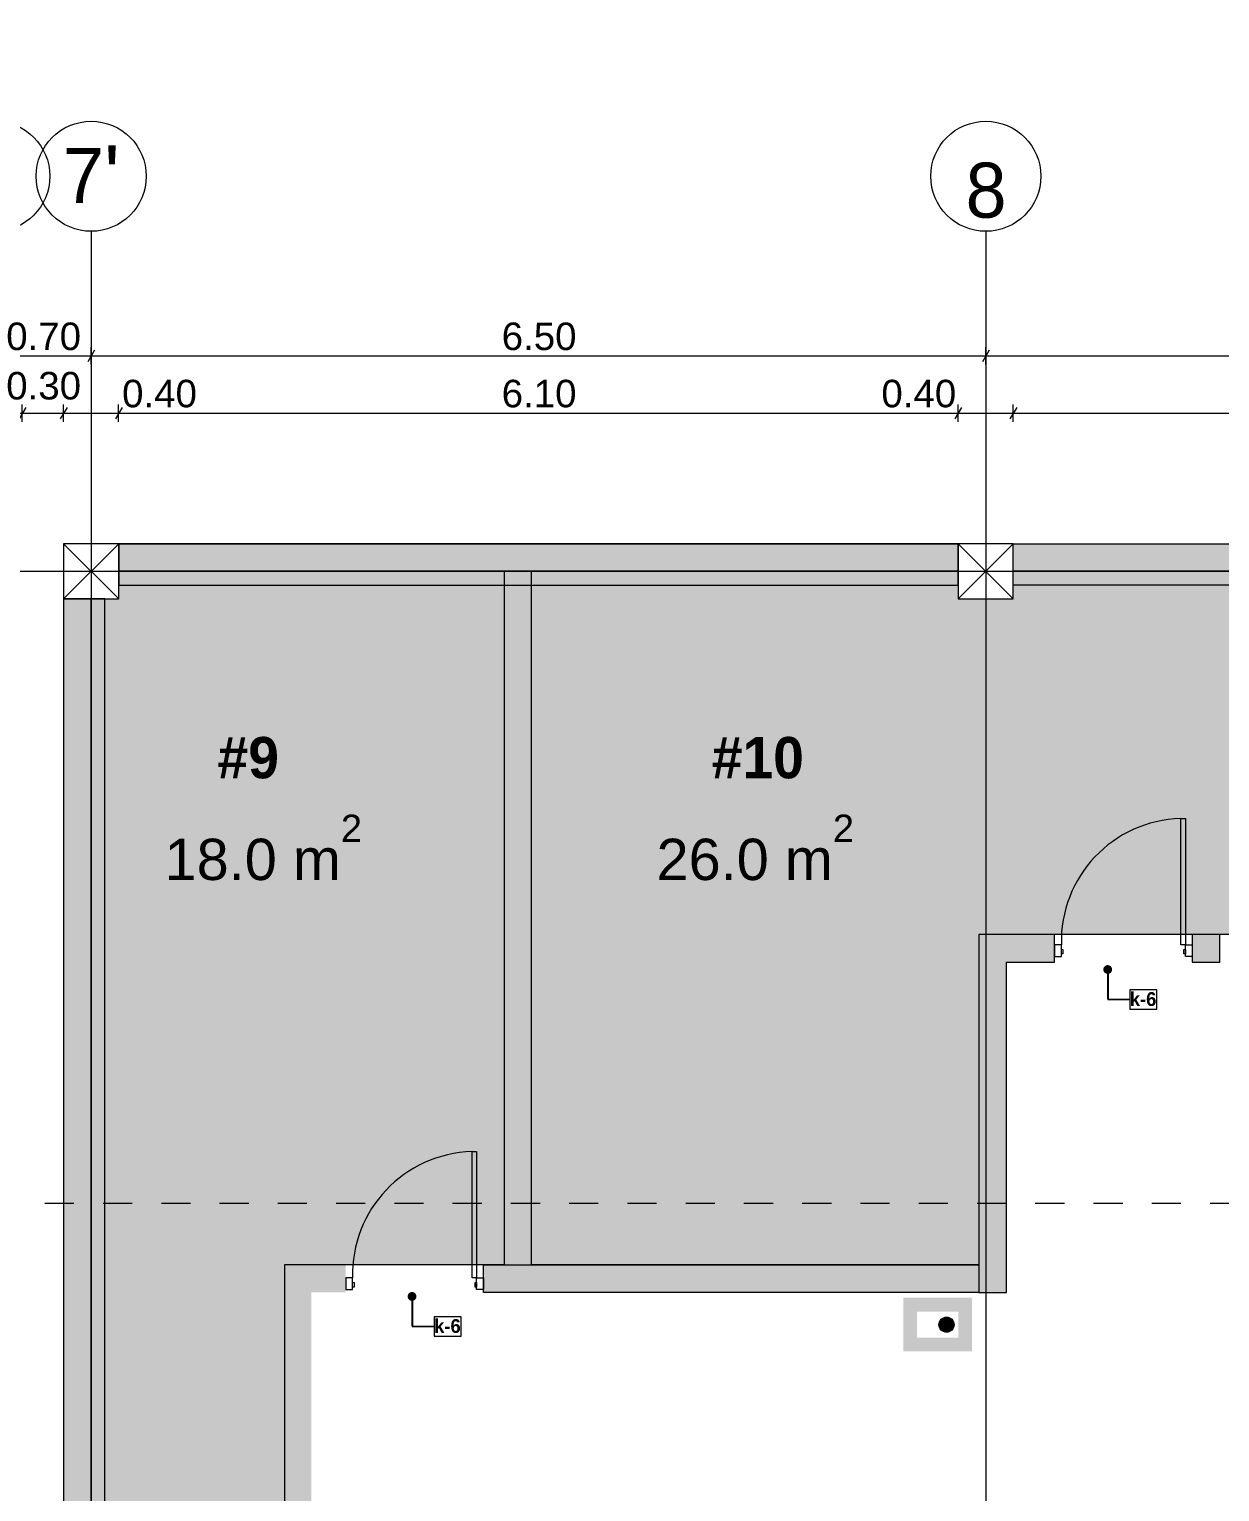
# Model space of a CAD drawing. Header units: millimetres. Extents: x 475206255 to 476720147, y 4620882299 to 4621447368.
# Drawn here: x 475274569 to 475283219, y 4620948635 to 4620959263 of the extents above; entities that cross this region are included whole.
import ezdxf

# ---------------------------------------------------------------- set-up
doc = ezdxf.new("R2010")
doc.units = ezdxf.units.MM
doc.header["$MEASUREMENT"] = 0
doc.set_wipeout_variables(frame=1)
doc.linetypes.add('Dashed', pattern=[423.333333, 211.666667, -211.666667])
for name, color, linetype, lineweight in [('0_Pen_No__42_Pen_No__250_Pen_No__5', 5, 'Continuous', 0), ('2D Drafting - General_Pen_No__1_Pen_No__7', 7, 'Continuous', 0), ('2D Drafting - General_Pen_No__1_Pen_No__7_Pen_No__7', 7, 'Continuous', 0), ('2D Drafting - General_Pen_No__250_Pen_No__7_Pen_No__154', 154, 'Continuous', 0), ('2D Drafting - General_Pen_No__250_Pen_No__7_Pen_No__250', 7, 'Continuous', 0), ('2D Drafting - General_Pen_No__250_Pen_No__7_Pen_No__7', 7, 'Continuous', 0), ('Annotation - Text_Pen_No__7_Pen_No__235', 235, 'Continuous', 0), ('Annotation - Text_Pen_No__7_Pen_No__5', 5, 'Continuous', 0), ('Doors_Pen_No__7_Pen_No__7_Pen_No__7', 7, 'Continuous', 0), ('G-Anno-Nplt_Pen_No__4', 7, 'Continuous', 0), ('G-Anno-Nplt_Pen_No__7', 7, 'Continuous', 0), ('New_Annotation - Label_Pen_No__1', 1, 'Continuous', 0), ('New_G-Anno-Nplt_Pen_No__4', 7, 'Continuous', 0), ('New_G-Anno-Nplt_Pen_No__8', 8, 'Continuous', 0), ('New_shenobebi_Pen_No__1', 1, 'Continuous', 0), ('shaxtebi da milebi_Pen_No__1_Pen_No__1_Pen_No__1', 1, 'Continuous', 0), ('zoma_Pen_No__1', 1, 'Continuous', 0), ('zoma_Pen_No__142', 142, 'Continuous', 0), ('zoma_Pen_No__5_Pen_No__5', 5, 'Continuous', 0)]:
    doc.layers.add(name, color=color, linetype=linetype, lineweight=lineweight)
doc.layers.add('zoma', color=7, linetype='Continuous')
doc.styles.add('GENERATED_STYLE_1', font='arial.ttf')
doc.styles.add('GENERATED_STYLE_2', font='arial.ttf')
doc.styles.add('GENERATED_STYLE_4', font='ACADMTAV.TTF')
doc.styles.add('GENERATED_STYLE_5', font='')
doc.styles.add('GENERATED_STYLE_8', font='')
doc.styles.get('GENERATED_STYLE_5').set_extended_font_data('Avaza', bold=True)
doc.styles.get('GENERATED_STYLE_8').set_extended_font_data('AcadMtavr', bold=True)
doc.dimstyles.new('GENERATED_STYLE__10', dxfattribs={"dimtxt": 500, "dimasz": 228, "dimexe": 0.18, "dimexo": 3, "dimgap": 0, "dimtad": 1, "dimlfac": 0.001, "dimzin": 0, "dimdsep": 46, "dimtxsty": 'GENERATED_STYLE_2', "dimblk": 'ARROWHEAD_2', "dimblk1": 'ARROWHEAD_2', "dimblk2": 'ARROWHEAD_2', "dimcen": 0.09, "dimclrd": 1, "dimclre": 1, "dimclrt": 1, "dimadec": 0, "dimazin": 0, "dimtfac": 1, "dimtdec": 4, "dimtmove": 0, "dimatfit": 3, "dimfxl": 1, "dimtolj": 1, "dimtzin": 0, "dimarcsym": 0})
doc.dimstyles.new('GENERATED_STYLE__25', dxfattribs={"dimtxt": 200, "dimasz": 64.421331, "dimexe": 0.18, "dimexo": 3, "dimgap": 0, "dimtad": 1, "dimtih": 1, "dimtoh": 1, "dimlfac": 0.001, "dimzin": 0, "dimdsep": 46, "dimtxsty": 'GENERATED_STYLE_2', "dimblk": 'ARROWHEAD_2', "dimblk1": 'ARROWHEAD_2', "dimblk2": 'ARROWHEAD_2', "dimcen": 0.09, "dimclrd": 142, "dimclre": 142, "dimclrt": 142, "dimadec": 0, "dimazin": 0, "dimtfac": 1, "dimtdec": 4, "dimtmove": 2, "dimatfit": 3, "dimfxl": 1, "dimtolj": 1, "dimtzin": 0, "dimarcsym": 0})
doc.dimstyles.new('GENERATED_STYLE__3', dxfattribs={"dimtxt": 200, "dimasz": 64.421331, "dimexe": 0.18, "dimexo": 3, "dimgap": 0, "dimtad": 1, "dimtih": 1, "dimtoh": 1, "dimlfac": 0.001, "dimzin": 0, "dimdsep": 46, "dimtxsty": 'GENERATED_STYLE_2', "dimblk": 'ARROWHEAD_2', "dimblk1": 'ARROWHEAD_2', "dimblk2": 'ARROWHEAD_2', "dimcen": 0.09, "dimclrd": 142, "dimclre": 142, "dimclrt": 142, "dimadec": 0, "dimazin": 0, "dimtfac": 1, "dimtdec": 4, "dimtmove": 0, "dimatfit": 3, "dimfxl": 1, "dimtolj": 1, "dimtzin": 0, "dimarcsym": 0})
doc.dimstyles.new('GENERATED_STYLE__33', dxfattribs={"dimtxt": 0.18, "dimasz": 127.68, "dimexe": 0.18, "dimexo": 0.0625, "dimgap": 0, "dimtad": 0, "dimtih": 1, "dimtoh": 1, "dimdec": 4, "dimzin": 0, "dimdsep": 46, "dimcen": 0.09, "dimadec": 0, "dimazin": 0, "dimtfac": 1, "dimtdec": 4, "dimtmove": 0, "dimatfit": 3, "dimldrblk": 'ARROWHEAD_11', "dimfxl": 1, "dimtolj": 1, "dimtzin": 0, "dimarcsym": 0})
doc.dimstyles.new('GENERATED_STYLE__9', dxfattribs={"dimtxt": 200, "dimasz": 64.421331, "dimexe": 0.18, "dimexo": 3, "dimgap": 0, "dimtad": 1, "dimlfac": 0.001, "dimzin": 0, "dimdsep": 46, "dimtxsty": 'GENERATED_STYLE_2', "dimblk": 'ARROWHEAD_2', "dimblk1": 'ARROWHEAD_2', "dimblk2": 'ARROWHEAD_2', "dimcen": 0.09, "dimclrd": 142, "dimclre": 142, "dimclrt": 142, "dimadec": 0, "dimazin": 0, "dimtfac": 1, "dimtdec": 4, "dimtmove": 0, "dimatfit": 3, "dimfxl": 1, "dimtolj": 1, "dimtzin": 0, "dimarcsym": 0})

# ---------------------------------------------------------------- blocks, each defined once
blk = doc.blocks.new('*D1100', base_point=(475826096, 4621095193))
at = {"layer": 'zoma_Pen_No__142', "color": 142, "linetype": 'Continuous', "lineweight": 0, "transparency": 16777216}
for p, q in [((475274144, 4620956515), (475274095, 4620956431)), ((475274119, 4620956410), (475274119, 4620956537)), ((475274544, 4620956515), (475274495, 4620956431)), ((475274519, 4620956410), (475274519, 4620956537)), ((475274119, 4620956473), (475274519, 4620956473))]:
    blk.add_line(p, q, dxfattribs=at)
at = {"layer": 'zoma_Pen_No__142', "color": 142, "lineweight": 0, "transparency": 16777216, "insert": (475274402, 4620956570), "char_height": 200, "attachment_point": 7, "style": 'GENERATED_STYLE_2'}
blk.add_mtext('\\A1;{\\pql;\\fArial|b0|i0|c204|p0;\\W1.000000;0.30}', dxfattribs=at)
blk = doc.blocks.new('ARROWHEAD_2')
at = {"color": 0, "linetype": 'Continuous', "lineweight": 0}
for p, q in [((-0.378, -0.655), (0.378, 0.655)), ((0, 0), (-1, 0))]:
    blk.add_line(p, q, dxfattribs=at)
blk = doc.blocks.new('*D1101', base_point=(475826096, 4621095193))
at = {"layer": 'zoma_Pen_No__142', "color": 142, "linetype": 'Continuous', "lineweight": 0, "transparency": 16777216}
for p, q in [((475274544, 4620956515), (475274495, 4620956431)), ((475274519, 4620956410), (475274519, 4620956537)), ((475274844, 4620956515), (475274795, 4620956431)), ((475274819, 4620956410), (475274819, 4620956537)), ((475274519, 4620956473), (475274819, 4620956473))]:
    blk.add_line(p, q, dxfattribs=at)
blk = doc.blocks.new('*D1102', base_point=(475826096, 4621095193))
at = {"layer": 'zoma_Pen_No__142', "color": 142, "linetype": 'Continuous', "lineweight": 0, "transparency": 16777216}
for p, q in [((475274844, 4620956515), (475274795, 4620956431)), ((475274819, 4620956410), (475274819, 4620956537)), ((475275244, 4620956515), (475275195, 4620956431)), ((475275219, 4620956410), (475275219, 4620956537)), ((475274819, 4620956473), (475275219, 4620956473))]:
    blk.add_line(p, q, dxfattribs=at)
blk = doc.blocks.new('*D1103', base_point=(475826096, 4621095193))
at = {"layer": 'zoma_Pen_No__142', "color": 142, "linetype": 'Continuous', "lineweight": 0, "transparency": 16777216}
for p, q in [((475275244, 4620956515), (475275195, 4620956431)), ((475275219, 4620956410), (475275219, 4620956537)), ((475281344, 4620956515), (475281295, 4620956431)), ((475281319, 4620956410), (475281319, 4620956537)), ((475275219, 4620956473), (475281319, 4620956473))]:
    blk.add_line(p, q, dxfattribs=at)
at = {"layer": 'zoma_Pen_No__142', "color": 142, "lineweight": 0, "transparency": 16777216, "char_height": 200, "attachment_point": 7, "style": 'GENERATED_STYLE_2'}
for s, insert in [('\\A1;{\\pql;\\fArial|b0|i0|c204|p0;\\W1.000000;0.40}', (475275244, 4620956513)), ('\\A1;{\\pql;\\fArial|b0|i0|c204|p0;\\W1.000000;6.10}', (475278002, 4620956513)), ('\\A1;{\\pql;\\fArial|b0|i0|c204|p0;\\W1.000000;0.40}', (475280761, 4620956513))]:
    blk.add_mtext(s, dxfattribs=dict(at, insert=insert))
blk = doc.blocks.new('*D1104', base_point=(475826096, 4621095193))
at = {"layer": 'zoma_Pen_No__142', "color": 142, "linetype": 'Continuous', "lineweight": 0, "transparency": 16777216}
for p, q in [((475281344, 4620956515), (475281295, 4620956431)), ((475281319, 4620956410), (475281319, 4620956537)), ((475281744, 4620956515), (475281695, 4620956431)), ((475281719, 4620956410), (475281719, 4620956537)), ((475281319, 4620956473), (475281719, 4620956473))]:
    blk.add_line(p, q, dxfattribs=at)
blk = doc.blocks.new('*D1105', base_point=(475826096, 4621095193))
at = {"layer": 'zoma_Pen_No__142', "color": 142, "linetype": 'Continuous', "lineweight": 0, "transparency": 16777216}
for p, q in [((475281744, 4620956515), (475281695, 4620956431)), ((475281719, 4620956410), (475281719, 4620956537)), ((475288244, 4620956515), (475288195, 4620956431)), ((475288219, 4620956410), (475288219, 4620956537)), ((475281719, 4620956473), (475288219, 4620956473))]:
    blk.add_line(p, q, dxfattribs=at)
at = {"layer": 'zoma_Pen_No__142', "color": 142, "lineweight": 0, "transparency": 16777216, "char_height": 200, "attachment_point": 7, "style": 'GENERATED_STYLE_2'}
for s, insert in [('\\A1;{\\pql;\\fArial|b0|i0|c204|p0;\\W1.000000;6.50}', (475284702, 4620956513)), ('\\A1;{\\pql;\\fArial|b0|i0|c204|p0;\\W1.000000;0.40}', (475287661, 4620956513))]:
    blk.add_mtext(s, dxfattribs=dict(at, insert=insert))
blk = doc.blocks.new('*D1123', base_point=(475826096, 4621095193))
at = {"layer": 'zoma_Pen_No__142', "color": 142, "linetype": 'Continuous', "lineweight": 0, "transparency": 16777216}
for p, q in [((475296909, 4620955124), (475296782, 4620955124)), ((475296803, 4620955148), (475296888, 4620955099)), ((475296846, 4620948124), (475296846, 4620955124)), ((475296909, 4620948124), (475296782, 4620948124)), ((475296803, 4620948148), (475296888, 4620948099))]:
    blk.add_line(p, q, dxfattribs=at)
at = {"layer": 'zoma_Pen_No__142', "color": 142, "lineweight": 0, "transparency": 16777216, "char_height": 200, "attachment_point": 7, "rotation": 90, "style": 'GENERATED_STYLE_2'}
for s, insert in [('\\A1;{\\pql;\\fArial|b0|i0|c204|p0;\\W1.000000;0.40}', (475296806, 4620954566)), ('\\A1;{\\pql;\\fArial|b0|i0|c204|p0;\\W1.000000;7.00}', (475296806, 4620951357))]:
    blk.add_mtext(s, dxfattribs=dict(at, insert=insert))
blk = doc.blocks.new('*D1124', base_point=(475826096, 4621095193))
at = {"layer": 'zoma_Pen_No__142', "color": 142, "linetype": 'Continuous', "lineweight": 0, "transparency": 16777216}
for p, q in [((475296888, 4620955499), (475296803, 4620955548)), ((475296846, 4620955524), (475296846, 4620955565)), ((475296909, 4620955524), (475296782, 4620955524)), ((475296846, 4620955124), (475296846, 4620955524)), ((475296909, 4620955124), (475296782, 4620955124)), ((475296803, 4620955148), (475296888, 4620955099))]:
    blk.add_line(p, q, dxfattribs=at)
blk = doc.blocks.new('*D1125', base_point=(475826096, 4621095193))
at = {"layer": 'zoma_Pen_No__142', "color": 142, "linetype": 'Continuous', "lineweight": 0, "transparency": 16777216}
for p, q in [((475297794, 4620955499), (475297709, 4620955548)), ((475297751, 4620955524), (475297751, 4620955565)), ((475297815, 4620955524), (475297688, 4620955524)), ((475297751, 4620940324), (475297751, 4620955524)), ((475297709, 4620940348), (475297794, 4620940299)), ((475297815, 4620940324), (475297688, 4620940324)), ((475297751, 4620940282), (475297751, 4620940324))]:
    blk.add_line(p, q, dxfattribs=at)
at = {"layer": 'zoma_Pen_No__142', "color": 142, "lineweight": 0, "transparency": 16777216, "insert": (475297711, 4620947581), "char_height": 200, "attachment_point": 7, "rotation": 90, "style": 'GENERATED_STYLE_2'}
blk.add_mtext('\\A1;{\\pql;\\fArial|b0|i0|c204|p0;\\W1.000000;15.20}', dxfattribs=at)
blk = doc.blocks.new('*D1133', base_point=(475826096, 4621095193))
at = {"layer": 'zoma_Pen_No__142', "color": 142, "linetype": 'Continuous', "lineweight": 0, "transparency": 16777216}
for p, q in [((475274344, 4620956932), (475274295, 4620956847)), ((475274319, 4620956826), (475274319, 4620956953)), ((475275044, 4620956932), (475274995, 4620956847)), ((475275019, 4620956826), (475275019, 4620956953)), ((475274319, 4620956889), (475275019, 4620956889))]:
    blk.add_line(p, q, dxfattribs=at)
at = {"layer": 'zoma_Pen_No__142', "color": 142, "lineweight": 0, "transparency": 16777216, "insert": (475274402, 4620956929), "char_height": 200, "attachment_point": 7, "style": 'GENERATED_STYLE_2'}
blk.add_mtext('\\A1;{\\pql;\\fArial|b0|i0|c204|p0;\\W1.000000;0.70}', dxfattribs=at)
blk = doc.blocks.new('*D1134', base_point=(475826096, 4621095193))
at = {"layer": 'zoma_Pen_No__142', "color": 142, "linetype": 'Continuous', "lineweight": 0, "transparency": 16777216}
for p, q in [((475275044, 4620956932), (475274995, 4620956847)), ((475275019, 4620956826), (475275019, 4620956953)), ((475281544, 4620956932), (475281495, 4620956847)), ((475281519, 4620956826), (475281519, 4620956953)), ((475275019, 4620956889), (475281519, 4620956889))]:
    blk.add_line(p, q, dxfattribs=at)
at = {"layer": 'zoma_Pen_No__142', "color": 142, "lineweight": 0, "transparency": 16777216, "insert": (475278002, 4620956929), "char_height": 200, "attachment_point": 7, "style": 'GENERATED_STYLE_2'}
blk.add_mtext('\\A1;{\\pql;\\fArial|b0|i0|c204|p0;\\W1.000000;6.50}', dxfattribs=at)
blk = doc.blocks.new('*D1135', base_point=(475826096, 4621095193))
at = {"layer": 'zoma_Pen_No__142', "color": 142, "linetype": 'Continuous', "lineweight": 0, "transparency": 16777216}
for p, q in [((475281544, 4620956932), (475281495, 4620956847)), ((475281519, 4620956826), (475281519, 4620956953)), ((475288444, 4620956932), (475288395, 4620956847)), ((475288419, 4620956826), (475288419, 4620956953)), ((475281519, 4620956889), (475288419, 4620956889))]:
    blk.add_line(p, q, dxfattribs=at)
at = {"layer": 'zoma_Pen_No__142', "color": 142, "lineweight": 0, "transparency": 16777216, "insert": (475284702, 4620956929), "char_height": 200, "attachment_point": 7, "style": 'GENERATED_STYLE_2'}
blk.add_mtext('\\A1;{\\pql;\\fArial|b0|i0|c204|p0;\\W1.000000;6.90}', dxfattribs=at)
blk = doc.blocks.new('*D1138', base_point=(475826096, 4621095193))
at = {"layer": 'zoma_Pen_No__1', "color": 1, "linetype": 'Continuous', "lineweight": 0, "transparency": 16777216}
for p, q in [((475233219, 4620972225), (475233219, 4620972372)), ((475233444, 4620972225), (475232994, 4620972225)), ((475233369, 4620972139), (475233069, 4620972312)), ((475233219, 4620955524), (475233219, 4620972225)), ((475233069, 4620955610), (475233369, 4620955437)), ((475233444, 4620955524), (475232994, 4620955524)), ((475233219, 4620955377), (475233219, 4620955524))]:
    blk.add_line(p, q, dxfattribs=at)
at = {"layer": 'zoma_Pen_No__1', "color": 1, "lineweight": 0, "transparency": 16777216, "insert": (475233119, 4620963017), "char_height": 500, "attachment_point": 7, "rotation": 90, "style": 'GENERATED_STYLE_2'}
blk.add_mtext('\\A1;{\\pql;\\fArial|b0|i0|c204|p0;\\W1.000000;16.70}', dxfattribs=at)
blk = doc.blocks.new('*D1195', base_point=(475826096, 4621095193))
at = {"layer": 'zoma_Pen_No__142', "color": 142, "linetype": 'Continuous', "lineweight": 0, "transparency": 16777216}
for p, q in [((475274144, 4620938967), (475274095, 4620938882)), ((475274119, 4620938861), (475274119, 4620938988)), ((475274544, 4620938967), (475274495, 4620938882)), ((475274519, 4620938861), (475274519, 4620938988)), ((475274119, 4620938925), (475274519, 4620938925))]:
    blk.add_line(p, q, dxfattribs=at)
at = {"layer": 'zoma_Pen_No__142', "color": 142, "lineweight": 0, "transparency": 16777216, "insert": (475274403, 4620939022), "char_height": 200, "attachment_point": 7, "style": 'GENERATED_STYLE_2'}
blk.add_mtext('\\A1;{\\pql;\\fArial|b0|i0|c204|p0;\\W1.000000;0.30}', dxfattribs=at)
blk = doc.blocks.new('*D1196', base_point=(475826096, 4621095193))
at = {"layer": 'zoma_Pen_No__142', "color": 142, "linetype": 'Continuous', "lineweight": 0, "transparency": 16777216}
for p, q in [((475274544, 4620938967), (475274495, 4620938882)), ((475274519, 4620938861), (475274519, 4620938988)), ((475274844, 4620938967), (475274795, 4620938882)), ((475274819, 4620938861), (475274819, 4620938988)), ((475274519, 4620938925), (475274819, 4620938925))]:
    blk.add_line(p, q, dxfattribs=at)
blk = doc.blocks.new('*D1197', base_point=(475826096, 4621095193))
at = {"layer": 'zoma_Pen_No__142', "color": 142, "linetype": 'Continuous', "lineweight": 0, "transparency": 16777216}
for p, q in [((475274844, 4620938967), (475274795, 4620938882)), ((475274819, 4620938861), (475274819, 4620938988)), ((475275244, 4620938967), (475275195, 4620938882)), ((475275219, 4620938861), (475275219, 4620938988)), ((475274819, 4620938925), (475275219, 4620938925))]:
    blk.add_line(p, q, dxfattribs=at)
blk = doc.blocks.new('*D1198', base_point=(475826096, 4621095193))
at = {"layer": 'zoma_Pen_No__142', "color": 142, "linetype": 'Continuous', "lineweight": 0, "transparency": 16777216}
for p, q in [((475275244, 4620938967), (475275195, 4620938882)), ((475275219, 4620938861), (475275219, 4620938988)), ((475281344, 4620938967), (475281295, 4620938882)), ((475281319, 4620938861), (475281319, 4620938988)), ((475275219, 4620938925), (475281319, 4620938925))]:
    blk.add_line(p, q, dxfattribs=at)
at = {"layer": 'zoma_Pen_No__142', "color": 142, "lineweight": 0, "transparency": 16777216, "char_height": 200, "attachment_point": 7, "style": 'GENERATED_STYLE_2'}
for s, insert in [('\\A1;{\\pql;\\fArial|b0|i0|c204|p0;\\W1.000000;0.40}', (475275244, 4620938965)), ('\\A1;{\\pql;\\fArial|b0|i0|c204|p0;\\W1.000000;6.10}', (475278003, 4620938965)), ('\\A1;{\\pql;\\fArial|b0|i0|c204|p0;\\W1.000000;0.40}', (475280761, 4620938965))]:
    blk.add_mtext(s, dxfattribs=dict(at, insert=insert))
blk = doc.blocks.new('*D1199', base_point=(475826096, 4621095193))
at = {"layer": 'zoma_Pen_No__142', "color": 142, "linetype": 'Continuous', "lineweight": 0, "transparency": 16777216}
for p, q in [((475281344, 4620938967), (475281295, 4620938882)), ((475281319, 4620938861), (475281319, 4620938988)), ((475281744, 4620938967), (475281695, 4620938882)), ((475281719, 4620938861), (475281719, 4620938988)), ((475281319, 4620938925), (475281719, 4620938925))]:
    blk.add_line(p, q, dxfattribs=at)
blk = doc.blocks.new('*D1200', base_point=(475826096, 4621095193))
at = {"layer": 'zoma_Pen_No__142', "color": 142, "linetype": 'Continuous', "lineweight": 0, "transparency": 16777216}
for p, q in [((475281744, 4620938967), (475281695, 4620938882)), ((475281719, 4620938861), (475281719, 4620938988)), ((475288244, 4620938967), (475288195, 4620938882)), ((475288219, 4620938861), (475288219, 4620938988)), ((475281719, 4620938925), (475288219, 4620938925))]:
    blk.add_line(p, q, dxfattribs=at)
at = {"layer": 'zoma_Pen_No__142', "color": 142, "lineweight": 0, "transparency": 16777216, "char_height": 200, "attachment_point": 7, "style": 'GENERATED_STYLE_2'}
for s, insert in [('\\A1;{\\pql;\\fArial|b0|i0|c204|p0;\\W1.000000;6.50}', (475284703, 4620938965)), ('\\A1;{\\pql;\\fArial|b0|i0|c204|p0;\\W1.000000;0.40}', (475287661, 4620938965))]:
    blk.add_mtext(s, dxfattribs=dict(at, insert=insert))
blk = doc.blocks.new('ARROWHEAD_11')
at = {"color": 0, "linetype": 'Continuous', "lineweight": 0}
blk.add_line((0, 0), (-1, 0), dxfattribs=at)
at = {"color": 0, "linetype": 'Continuous', "lineweight": 0, "const_width": 0.25, "flags": 128}
blk.add_lwpolyline([(-0.125, 0, 1), (0.125, 0, 1)], format="xyb", close=True, dxfattribs=at)

msp = doc.modelspace()

# ---------------------------------------------------------------- hatches: boundary and pattern name
at = {"layer": '2D Drafting - General_Pen_No__250_Pen_No__7_Pen_No__154', "linetype": 'Continuous', "lineweight": 0}
for points in [[(475275219.369, 4620955323.861), (475275219.369, 4620955523.861), (475281319.369, 4620955523.861), (475281319.369, 4620955323.861)], [(475281719.369, 4620955323.861), (475281719.369, 4620955523.861), (475288219.369, 4620955523.861), (475288219.369, 4620955323.861)], [(475275019.369, 4620955123.861), (475274819.369, 4620955123.861), (475274819.369, 4620948123.861), (475275019.369, 4620948123.861)]]:
    msp.add_hatch(color=154, dxfattribs=at).paths.add_polyline_path(points)
at = {"layer": '2D Drafting - General_Pen_No__250_Pen_No__7_Pen_No__7', "linetype": 'Continuous', "lineweight": 0}
for points in [[(475276869.369, 4620950083.786), (475276419.369, 4620950083.786), (475276419.369, 4620950283.786), (475276869.369, 4620950283.786)], [(475276619.369, 4620950103.861), (475276619.369, 4620948123.861), (475276419.369, 4620948123.861), (475276419.369, 4620950103.861)]]:
    msp.add_hatch(color=7, dxfattribs=at).paths.add_polyline_path(points)
h = msp.add_hatch(color=7, dxfattribs=at)
h.paths.add_polyline_path([(475281319.367, 4620950044.194), (475280919.366, 4620950044.194), (475280919.366, 4620949654.176), (475281418.946, 4620949654.176), (475281418.946, 4620950044.194)])
h.paths.add_polyline_path([(475281319.367, 4620949753.822), (475281019.366, 4620949753.822), (475281019.366, 4620949943.841), (475281319.367, 4620949943.841)], flags=0)
at = {"layer": 'G-Anno-Nplt_Pen_No__7', "linetype": 'Continuous', "lineweight": 0}
for points in [[(475278219.369, 4620950283.786), (475278219.369, 4620955323.861), (475278019.369, 4620955323.861), (475278019.369, 4620950283.786)], [(475282019.255, 4620952684.096), (475281469.369, 4620952684.096), (475281469.369, 4620950083.786), (475281669.369, 4620950083.786), (475281669.369, 4620952484.096), (475282019.255, 4620952484.096)], [(475283019.255, 4620952684.096), (475283019.255, 4620952484.096), (475283219.368, 4620952484.096), (475283219.368, 4620952684.096)], [(475281469.368, 4620950083.786), (475277869.369, 4620950083.786), (475277869.369, 4620950283.786), (475281469.368, 4620950283.786)]]:
    msp.add_hatch(color=7, dxfattribs=at).paths.add_polyline_path(points)
at = {"layer": 'New_G-Anno-Nplt_Pen_No__8', "linetype": 'Continuous', "lineweight": 0, "true_color": 0x202020}
for points in [[(475278019.369, 4620950283.786), (475276424.2, 4620950283.786), (475276424.2, 4620948123.861), (475275419.347, 4620948123.861), (475275419.347, 4620948414.049), (475275019.347, 4620948414.049), (475275019.347, 4620955123.861), (475275219.368, 4620955123.861), (475275219.368, 4620955323.861), (475278019.369, 4620955323.861)], [(475278219.369, 4620950303.861), (475278219.369, 4620955323.861), (475281319.369, 4620955323.861), (475281319.369, 4620955123.861), (475281719.369, 4620955123.861), (475281719.369, 4620955323.861), (475285319.368, 4620955323.861), (475285319.368, 4620952984.096), (475283719.368, 4620952984.096), (475283719.368, 4620952684.096), (475281469.368, 4620952684.096), (475281469.368, 4620950283.786), (475278219.369, 4620950283.786)]]:
    msp.add_hatch(color=250, dxfattribs=at).paths.add_polyline_path(points)
at = {"layer": 'shaxtebi da milebi_Pen_No__1_Pen_No__1_Pen_No__1', "linetype": 'Continuous', "lineweight": 0}
msp.add_hatch(color=1, dxfattribs=at).paths.add_polyline_path([(475281234.367, 4620949903.822, 1), (475281234.367, 4620949793.822, 1)])

# ---------------------------------------------------------------- linework, layer by layer
at = {"layer": '0_Pen_No__42_Pen_No__250_Pen_No__5', "color": 5, "linetype": 'Continuous', "lineweight": 0}
for centre in [(475274319.369, 4620958194.844), (475275019.369, 4620958194.844), (475281519.369, 4620958194.844), (475281519.369, 4620958194.844)]:
    msp.add_circle(centre, 400, dxfattribs=at)
at = {"layer": '2D Drafting - General_Pen_No__1_Pen_No__7', "color": 7, "linetype": 'Continuous', "lineweight": 0}
for p, q in [((475275219.369, 4620955123.861), (475274819.369, 4620955523.861)), ((475274819.369, 4620955123.861), (475275219.369, 4620955523.861)), ((475281719.369, 4620955123.861), (475281319.369, 4620955523.861)), ((475281319.369, 4620955123.861), (475281719.369, 4620955523.861))]:
    msp.add_line(p, q, dxfattribs=at)
at = {"layer": '2D Drafting - General_Pen_No__1_Pen_No__7', "color": 7, "linetype": 'Continuous', "lineweight": 0, "flags": 128}
for points in [[(475274819.369, 4620955123.861), (475275219.369, 4620955123.861), (475275219.369, 4620955523.861), (475274819.369, 4620955523.861)], [(475275219.369, 4620955223.861), (475281319.369, 4620955223.861), (475281319.369, 4620955523.861), (475275219.369, 4620955523.861)], [(475281319.369, 4620955123.861), (475281719.369, 4620955123.861), (475281719.369, 4620955523.861), (475281319.369, 4620955523.861)], [(475288219.369, 4620955223.861), (475281719.369, 4620955223.861), (475281719.369, 4620955523.861), (475288219.369, 4620955523.861)], [(475275119.369, 4620948123.861), (475275119.369, 4620955123.861), (475274819.369, 4620955123.861), (475274819.369, 4620948123.861)]]:
    msp.add_lwpolyline(points, close=True, dxfattribs=at)
at = {"layer": '2D Drafting - General_Pen_No__1_Pen_No__7_Pen_No__7', "color": 7, "linetype": 'Continuous', "lineweight": 0}
for centre in [(475282961.533, 4620952634.44), (475277811.646, 4620950213.528)]:
    msp.add_arc(centre, 893.239, 91.603806, 181.603806, dxfattribs=at)
at = {"layer": '2D Drafting - General_Pen_No__250_Pen_No__7_Pen_No__250', "color": 7, "linetype": 'Continuous', "lineweight": 0, "flags": 128}
for points in [[(475275219.369, 4620955323.861), (475275219.369, 4620955523.861), (475281319.369, 4620955523.861), (475281319.369, 4620955323.861)], [(475281719.369, 4620955323.861), (475281719.369, 4620955523.861), (475288219.369, 4620955523.861), (475288219.369, 4620955323.861)], [(475275019.369, 4620955123.861), (475274819.369, 4620955123.861), (475274819.369, 4620948123.861), (475275019.369, 4620948123.861)]]:
    msp.add_lwpolyline(points, close=True, dxfattribs=at)
at = {"layer": 'Doors_Pen_No__7_Pen_No__7_Pen_No__7', "color": 7, "linetype": 'Continuous', "lineweight": 0, "flags": 128}
for points in [[(475282969.866, 4620952609.44), (475282936.533, 4620952609.44), (475282936.533, 4620953527.329), (475282969.866, 4620953527.329)], [(475282019.255, 4620952524.774), (475282068.644, 4620952524.774), (475282068.644, 4620952609.44), (475282019.255, 4620952609.44)], [(475282079.755, 4620952542.774), (475282068.644, 4620952542.774), (475282068.644, 4620952576.107), (475282079.755, 4620952576.107)], [(475282969.866, 4620952542.774), (475282958.755, 4620952542.774), (475282958.755, 4620952576.107), (475282969.866, 4620952576.107)], [(475283019.255, 4620952524.774), (475282969.866, 4620952524.774), (475282969.866, 4620952609.44), (475283019.255, 4620952609.44)], [(475277819.98, 4620950188.528), (475277786.646, 4620950188.528), (475277786.646, 4620951106.416), (475277819.98, 4620951106.416)], [(475276869.369, 4620950103.861), (475276918.758, 4620950103.861), (475276918.758, 4620950188.528), (475276869.369, 4620950188.528)], [(475276929.869, 4620950121.861), (475276918.758, 4620950121.861), (475276918.758, 4620950155.194), (475276929.869, 4620950155.194)], [(475277819.98, 4620950121.861), (475277808.869, 4620950121.861), (475277808.869, 4620950155.194), (475277819.98, 4620950155.194)], [(475277869.369, 4620950103.861), (475277819.98, 4620950103.861), (475277819.98, 4620950188.528), (475277869.369, 4620950188.528)]]:
    msp.add_lwpolyline(points, close=True, dxfattribs=at)
at = {"layer": 'G-Anno-Nplt_Pen_No__4', "color": 7, "linetype": 'Continuous', "lineweight": 0, "flags": 128}
for points in [[(475278219.369, 4620950283.786), (475278219.369, 4620955323.861), (475278019.369, 4620955323.861), (475278019.369, 4620950283.786)], [(475282019.255, 4620952684.096), (475281469.369, 4620952684.096), (475281469.369, 4620950083.786), (475281669.369, 4620950083.786), (475281669.369, 4620952484.096), (475282019.255, 4620952484.096)], [(475283019.255, 4620952684.096), (475283019.255, 4620952484.096), (475283219.368, 4620952484.096), (475283219.368, 4620952684.096)], [(475281469.368, 4620950083.786), (475277869.369, 4620950083.786), (475277869.369, 4620950283.786), (475281469.368, 4620950283.786)]]:
    msp.add_lwpolyline(points, close=True, dxfattribs=at)
at = {"layer": 'New_G-Anno-Nplt_Pen_No__4', "color": 7, "linetype": 'Continuous', "lineweight": 0, "flags": 128}
for points in [[(475278019.369, 4620950283.786), (475276424.2, 4620950283.786), (475276424.2, 4620948123.861), (475275419.347, 4620948123.861), (475275419.347, 4620948414.049), (475275019.347, 4620948414.049), (475275019.347, 4620955123.861), (475275219.368, 4620955123.861), (475275219.368, 4620955323.861), (475278019.369, 4620955323.861)], [(475278219.369, 4620950303.861), (475278219.369, 4620955323.861), (475281319.369, 4620955323.861), (475281319.369, 4620955123.861), (475281719.369, 4620955123.861), (475281719.369, 4620955323.861), (475285319.368, 4620955323.861), (475285319.368, 4620952984.096), (475283719.368, 4620952984.096), (475283719.368, 4620952684.096), (475281469.368, 4620952684.096), (475281469.368, 4620950283.786), (475278219.369, 4620950283.786)]]:
    msp.add_lwpolyline(points, close=True, dxfattribs=at)
at = {"layer": 'New_shenobebi_Pen_No__1', "color": 1, "linetype": 'Dashed', "lineweight": 0}
msp.add_lwpolyline([(475301564.038, 4620950729.19), (475228392.97, 4620950729.19)], dxfattribs=at)
at = {"layer": 'shaxtebi da milebi_Pen_No__1_Pen_No__1_Pen_No__1', "color": 1, "linetype": 'Continuous', "lineweight": 0, "flags": 128}
msp.add_lwpolyline([(475281234.367, 4620949903.822, -1), (475281234.367, 4620949793.822, -1)], format="xyb", close=True, dxfattribs=at)
at = {"layer": 'zoma_Pen_No__5_Pen_No__5', "color": 5, "linetype": 'Continuous', "lineweight": 0}
for p, q in [((475275019.369, 4620957794.844), (475275019.369, 4620936919.852)), ((475281519.369, 4620957794.844), (475281519.369, 4620936919.852)), ((475229338.818, 4620955323.861), (475300766.425, 4620955323.861))]:
    msp.add_line(p, q, dxfattribs=at)

# ---------------------------------------------------------------- texts
at = {"layer": 'Annotation - Text_Pen_No__7_Pen_No__235', "color": 235, "linetype": 'Continuous', "lineweight": 0, "char_height": 300, "attachment_point": 2, "style": 'GENERATED_STYLE_8'}
for s, insert in [('\\A1;{\\pqc;\\fAcadMtavr|b1|i0|c0|p0;\\W1.000000;#\\fAcadMtavr|b1|i0|c0|p0;\\W1.000000;9}', (475276160.585, 4620954119.783)), ('\\A1;{\\pqc;\\fAcadMtavr|b1|i0|c0|p0;\\W1.000000;#\\fAcadMtavr|b1|i0|c0|p0;\\W1.000000;10}', (475279863.018, 4620954119.783))]:
    msp.add_mtext(s, dxfattribs=dict(at, insert=insert))
at = {"layer": 'Annotation - Text_Pen_No__7_Pen_No__5', "color": 5, "linetype": 'Continuous', "lineweight": 0, "char_height": 400, "attachment_point": 2, "style": 'GENERATED_STYLE_4'}
for s, insert in [("\\A1;{\\pqc;\\fAcadMtavr|b0|i0|c0|p0;\\W1.000000;7\\fArial|b0|i0|c204|p0;\\H1.093750x;\\W1.000000;'}", (475275021.526, 4620958418.836)), ('\\A1;{\\pqc;\\fAcadMtavr|b0|i0|c0|p0;\\W1.000000;8}', (475281521.526, 4620958293.882))]:
    msp.add_mtext(s, dxfattribs=dict(at, insert=insert))
at = {"layer": 'G-Anno-Nplt_Pen_No__7', "color": 7, "lineweight": 0, "char_height": 300, "attachment_point": 7, "style": 'GENERATED_STYLE_1'}
for s, insert in [('{\\fArial|b0|i0|c204|p0;18.0 m{\\H0.66x;\\S2^  ;}}', (475275552.556, 4620953076.201)), ('{\\fArial|b0|i0|c204|p0;26.0 m{\\H0.66x;\\S2^  ;}}', (475279127.283, 4620953076.201))]:
    msp.add_mtext(s, dxfattribs=dict(at, insert=insert))

# ---------------------------------------------------------------- dimensions: what is measured, and where the dimension line sits
at = {"layer": 'zoma', "color": 142, "linetype": 'Continuous', "lineweight": 0}
for base, p1, p2, dimstyle, picture, middle in [((475274519.44, 4620938924.566), (475274119.44, 4620991472.511), (475274519.44, 4620991489.778), 'GENERATED_STYLE__3', '*D1195', (475273820.019, 4620939064.566)), ((475274819.441, 4620938924.566), (475274519.44, 4620991489.778), (475274819.441, 4620991490.231), 'GENERATED_STYLE__25', '*D1196', (475274661.436, 4620939121.694)), ((475275219.441, 4620938924.566), (475274819.441, 4620991490.231), (475275219.441, 4620991490.231), 'GENERATED_STYLE__3', '*D1197', (475275502.854, 4620939064.566)), ((475281319.441, 4620938924.566), (475275219.441, 4620991490.231), (475281319.441, 4620991090.231), 'GENERATED_STYLE__3', '*D1198', (475278261.437, 4620939064.566)), ((475281719.441, 4620938924.566), (475281319.441, 4620991090.231), (475281719.441, 4620991490.231), 'GENERATED_STYLE__3', '*D1199', (475281020.02, 4620939064.566)), ((475288219.441, 4620938924.566), (475281719.441, 4620991490.231), (475288219.441, 4620991090.238), 'GENERATED_STYLE__3', '*D1200', (475284961.437, 4620939064.566)), ((475275019.369, 4620956889.322), (475274319.369, 4620956997.268), (475275019.369, 4620957407.734), 'GENERATED_STYLE__3', '*D1133', (475274661.365, 4620957029.322)), ((475281519.369, 4620956889.322), (475275019.369, 4620957407.734), (475281519.369, 4620956943.295), 'GENERATED_STYLE__3', '*D1134', (475278261.365, 4620957029.322)), ((475288419.369, 4620956889.322), (475281519.369, 4620956943.295), (475288419.369, 4620956889.322), 'GENERATED_STYLE__3', '*D1135', (475284961.365, 4620957029.322)), ((475274519.369, 4620956473.075), (475274119.369, 4620955523.861), (475274519.369, 4620955523.861), 'GENERATED_STYLE__3', '*D1100', (475273819.948, 4620956613.075)), ((475281319.369, 4620956473.075), (475275219.369, 4620955523.861), (475281319.369, 4620955523.861), 'GENERATED_STYLE__3', '*D1103', (475278261.365, 4620956613.075)), ((475288219.369, 4620956473.075), (475281719.369, 4620955523.861), (475288219.369, 4620955523.861), 'GENERATED_STYLE__3', '*D1105', (475284961.365, 4620956613.075)), ((475274819.369, 4620956473.075), (475274519.369, 4620955523.861), (475274819.369, 4620955523.861), 'GENERATED_STYLE__25', '*D1101', (475274661.365, 4620956670.203)), ((475275219.369, 4620956473.075), (475274819.369, 4620955523.861), (475275219.369, 4620955523.861), 'GENERATED_STYLE__3', '*D1102', (475275502.782, 4620956613.075)), ((475281719.369, 4620956473.075), (475281319.369, 4620955523.861), (475281719.369, 4620955523.861), 'GENERATED_STYLE__3', '*D1104', (475281019.948, 4620956613.075))]:
    dim = msp.add_linear_dim(base=base, p1=p1, p2=p2, dimstyle=dimstyle, dxfattribs=at)
    dim.commit()
    dim.dimension.update_dxf_attribs({"geometry": picture, "text_midpoint": middle, "dimtype": 160})
at = {"layer": 'zoma', "color": 1, "linetype": 'Continuous', "lineweight": 0}
dim = msp.add_linear_dim(base=(475233219.362, 4620972225.292), p1=(475297119.369, 4620955523.861), p2=(475233219.362, 4620972225.292), angle=90, text='16.70', dimstyle='GENERATED_STYLE__10', dxfattribs=at)
dim.commit()
dim.dimension.update_dxf_attribs({"geometry": '*D1138', "text_midpoint": (475232869.362, 4620963854.144), "dimtype": 160, "text_rotation": 90})
at = {"layer": 'zoma', "color": 142, "linetype": 'Continuous', "lineweight": 0}
for base, p1, p2, picture, middle in [((475296845.75, 4620955523.861), (475233219.369, 4620955123.861), (475233219.369, 4620955523.861), '*D1124', (475296705.75, 4620954824.44)), ((475297751.324, 4620955523.861), (475233219.369, 4620940323.861), (475233219.369, 4620955523.861), '*D1125', (475297611.324, 4620947915.688)), ((475296845.75, 4620955123.861), (475233219.369, 4620948123.861), (475233219.369, 4620955123.861), '*D1123', (475296705.75, 4620951615.857))]:
    dim = msp.add_linear_dim(base=base, p1=p1, p2=p2, angle=90, dimstyle='GENERATED_STYLE__9', dxfattribs=at)
    dim.commit()
    dim.dimension.update_dxf_attribs({"geometry": picture, "text_midpoint": middle, "dimtype": 160, "text_rotation": 90})

# ---------------------------------------------------------------- next in the draw order: wipeouts: each hides what was drawn before it
at = {"color": 1, "linetype": 'Continuous', "lineweight": 0, "ltscale": 23226651073.68484}
msp.add_wipeout([(475282565.593, 4620952141.203), (475282761.357, 4620952141.203), (475282761.357, 4620952282.38), (475282565.593, 4620952282.38)], dxfattribs=at).dxf.layer = 'New_Annotation - Label_Pen_No__1'
at = {"color": 1, "linetype": 'Continuous', "lineweight": 0, "ltscale": 23226636669.58451}
msp.add_wipeout([(475277510.909, 4620949765.076), (475277706.674, 4620949765.076), (475277706.674, 4620949906.253), (475277510.909, 4620949906.253)], dxfattribs=at).dxf.layer = 'New_Annotation - Label_Pen_No__1'

# ---------------------------------------------------------------- next in the draw order: linework, layer by layer
at = {"layer": 'New_Annotation - Label_Pen_No__1', "color": 1, "linetype": 'Continuous', "lineweight": 0, "flags": 128}
for points in [[(475282565.593, 4620952141.203), (475282761.357, 4620952141.203), (475282761.357, 4620952282.38), (475282565.593, 4620952282.38), (475282565.593, 4620952141.203)], [(475277510.909, 4620949765.076), (475277706.674, 4620949765.076), (475277706.674, 4620949906.253), (475277510.909, 4620949906.253), (475277510.909, 4620949765.076)]]:
    msp.add_lwpolyline(points, close=True, dxfattribs=at)

# ---------------------------------------------------------------- next in the draw order: texts
at = {"layer": 'New_Annotation - Label_Pen_No__1', "color": 1, "linetype": 'Continuous', "lineweight": 0, "char_height": 100, "attachment_point": 4, "style": 'GENERATED_STYLE_5'}
for insert in [(475282565.593, 4620952214.537), (475277510.909, 4620949838.41)]:
    msp.add_mtext('\\A1;{\\pql;\\fAvaza|b1|i0|c0|p0;\\W1.000000;k-\\fAvaza|b1|i0|c0|p0;\\W1.000000;6}', dxfattribs=dict(at, insert=insert))

# ---------------------------------------------------------------- next in the draw order: leaders
at = {"layer": 'New_Annotation - Label_Pen_No__1', "color": 1, "linetype": 'Continuous', "lineweight": 0, "annotation_type": 0, "has_hookline": 1, "hookline_direction": 0, "text_width": 202.625}
for points in [[(475282405.308, 4620952429.984), (475282405.308, 4620952214.537), (475282565.593, 4620952211.791)], [(475277350.625, 4620950053.857), (475277350.625, 4620949838.41), (475277510.909, 4620949835.665)]]:
    msp.add_leader(points, dimstyle='GENERATED_STYLE__33', dxfattribs=at)

doc.saveas('drawing.dxf')
